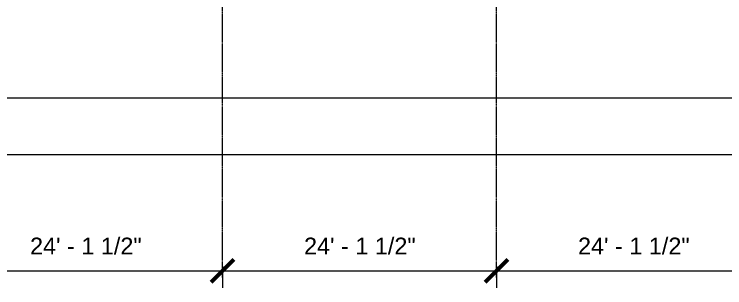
# Model space of a CAD drawing. Header units: inches. Extents: x 21753 to 28474, y -23238 to -20311.
# Drawn here: x 24603 to 25354, y -23093 to -22804 of the extents above; entities that cross this region are included whole.
import ezdxf

# ---------------------------------------------------------------- set-up
doc = ezdxf.new("R2010")
doc.units = ezdxf.units.IN
doc.header["$MEASUREMENT"] = 0
doc.linetypes.add('Grid Line 1_2_', pattern=[0.875, 0.5, -0.125, 0.125, -0.125])
for name, color, linetype, lineweight in [('A-ANNO-DIMS', 211, 'Continuous', 9), ('A-ANNO-DIMS-192', 211, 'Continuous', 9), ('Conc', 7, 'Continuous', 9), ('S-GRID', 1, 'Continuous', 9)]:
    doc.layers.add(name, color=color, linetype=linetype, lineweight=lineweight)
doc.styles.add('Arial_1', font='arial.ttf', dxfattribs={"height": 17.703593})
doc.dimstyles.new('Linear_-_3_32__Arial', dxfattribs={"dimscale": 12, "dimtxt": 18, "dimasz": 2, "dimexe": 1.5, "dimexo": 1, "dimgap": 1, "dimtad": 1, "dimrnd": 0.25, "dimzin": 1, "dimdsep": 46, "dimlunit": 4, "dimtxsty": 'Arial_1', "dimblk1": 'OBLIQUE', "dimblk2": 'OBLIQUE', "dimsah": 1, "dimcen": 0.09, "dimdle": 1.5, "dimazin": 0, "dimtfac": 1, "dimtdec": 4, "dimtix": 1, "dimtmove": 0, "dimatfit": 3, "dimfxl": 1, "dimtvp": 1, "dimtfill": 1, "dimfrac": 2, "dimtolj": 1, "dimtzin": 0, "dimarcsym": 2})

# ---------------------------------------------------------------- blocks, each defined once
blk = doc.blocks.new('DIMBLOCK42-First Floor Plan')
at = {"layer": 'A-ANNO-DIMS-192', "lineweight": 50}
for p, q in [((24533.39, -23074.53), (24545.39, -23062.53)), ((24822.89, -23074.53), (24834.89, -23062.53)), ((24533.39, -23074.53), (24521.39, -23086.53)), ((24822.89, -23074.53), (24810.89, -23086.53))]:
    blk.add_line(p, q, dxfattribs=at)
at = {"layer": 'A-ANNO-DIMS-192'}
for p, q in [((24533.39, -23069.56), (24533.39, -23092.53)), ((24533.39, -23074.53), (24533.39, -23069.56)), ((24822.89, -23069.56), (24822.89, -23092.53)), ((24822.89, -23074.53), (24822.89, -23069.56)), ((24533.39, -23074.53), (24822.89, -23074.53))]:
    blk.add_line(p, q, dxfattribs=at)
at = {"layer": 'A-ANNO-DIMS-192', "color": 0, "insert": (24619.43, -23039.56), "char_height": 17.7036, "width": 140.8985, "attachment_point": 1, "line_spacing_factor": 0.938532, "style": 'Arial_1', "bg_fill": 3, "box_fill_scale": 1.25, "bg_fill_color": 0, "bg_fill_transparency": 0}
blk.add_mtext('24\' - 1 1/2"', dxfattribs=at)
blk = doc.blocks.new('_Oblique')
at = {"color": 0, "linetype": 'ByBlock', "lineweight": -2}
blk.add_line((-0.5, -0.5), (0.5, 0.5), dxfattribs=at)
blk = doc.blocks.new('DIMBLOCK43-First Floor Plan')
at = {"layer": 'A-ANNO-DIMS-192', "lineweight": 50}
for p, q in [((24822.89, -23074.53), (24834.89, -23062.53)), ((25112.39, -23074.53), (25124.39, -23062.53)), ((24822.89, -23074.53), (24810.89, -23086.53)), ((25112.39, -23074.53), (25100.39, -23086.53))]:
    blk.add_line(p, q, dxfattribs=at)
at = {"layer": 'A-ANNO-DIMS-192'}
for p, q in [((24822.89, -23069.56), (24822.89, -23092.53)), ((24822.89, -23074.53), (24822.89, -23069.56)), ((25112.39, -23069.56), (25112.39, -23092.53)), ((25112.39, -23074.53), (25112.39, -23069.56)), ((24822.89, -23074.53), (25112.39, -23074.53))]:
    blk.add_line(p, q, dxfattribs=at)
at = {"layer": 'A-ANNO-DIMS-192', "color": 0, "insert": (24908.93, -23039.56), "char_height": 17.7036, "width": 140.8985, "attachment_point": 1, "line_spacing_factor": 0.938532, "style": 'Arial_1', "bg_fill": 3, "box_fill_scale": 1.25, "bg_fill_color": 0, "bg_fill_transparency": 0}
blk.add_mtext('24\' - 1 1/2"', dxfattribs=at)
blk = doc.blocks.new('DIMBLOCK44-First Floor Plan')
at = {"layer": 'A-ANNO-DIMS-192', "lineweight": 50}
for p, q in [((25112.39, -23074.53), (25124.39, -23062.53)), ((25401.89, -23074.53), (25413.89, -23062.53)), ((25112.39, -23074.53), (25100.39, -23086.53)), ((25401.89, -23074.53), (25389.89, -23086.53))]:
    blk.add_line(p, q, dxfattribs=at)
at = {"layer": 'A-ANNO-DIMS-192'}
for p, q in [((25112.39, -23069.56), (25112.39, -23092.53)), ((25112.39, -23074.53), (25112.39, -23069.56)), ((25401.89, -23069.56), (25401.89, -23092.53)), ((25401.89, -23074.53), (25401.89, -23069.56)), ((25112.39, -23074.53), (25401.89, -23074.53))]:
    blk.add_line(p, q, dxfattribs=at)
at = {"layer": 'A-ANNO-DIMS-192', "color": 0, "insert": (25198.43, -23039.56), "char_height": 17.7036, "width": 140.8985, "attachment_point": 1, "line_spacing_factor": 0.938532, "style": 'Arial_1', "bg_fill": 3, "box_fill_scale": 1.25, "bg_fill_color": 0, "bg_fill_transparency": 0}
blk.add_mtext('24\' - 1 1/2"', dxfattribs=at)

msp = doc.modelspace()

# ---------------------------------------------------------------- linework, layer by layer
at = {"layer": 'Conc'}
for p, q in [((24292.265, -22892.067), (25981.015, -22892.067)), ((26159.494, -22952.067), (23703.903, -22952.067))]:
    msp.add_line(p, q, dxfattribs=at)
at = {"layer": 'S-GRID', "linetype": 'Grid Line 1_2_'}
for p, q in [((24822.89, -23081.576), (24822.89, -20779.921)), ((25112.39, -23081.576), (25112.39, -20779.921))]:
    msp.add_line(p, q, dxfattribs=at)

# ---------------------------------------------------------------- next in the draw order: dimensions: what is measured, and where the dimension line sits
at = {"layer": 'A-ANNO-DIMS'}
dim = msp.add_linear_dim(base=(24822.89, -23074.529), p1=(24533.39, -23057.559), p2=(24822.89, -23057.559), dimstyle='Linear_-_3_32__Arial', override={"dimpost": '<>', "dimfxl": 289.5}, dxfattribs=at)
dim.commit()
dim.dimension.update_dxf_attribs({"geometry": 'DIMBLOCK42-First Floor Plan', "text_midpoint": (24678.14, -23053.376)})

# ---------------------------------------------------------------- next in the draw order: dimensions: what is measured, and where the dimension line sits
dim = msp.add_linear_dim(base=(25112.39, -23074.529), p1=(24822.89, -23057.559), p2=(25112.39, -23057.559), dimstyle='Linear_-_3_32__Arial', override={"dimpost": '<>', "dimfxl": 289.5}, dxfattribs=at)
dim.commit()
dim.dimension.update_dxf_attribs({"geometry": 'DIMBLOCK43-First Floor Plan', "text_midpoint": (24967.64, -23053.376)})

# ---------------------------------------------------------------- next in the draw order: dimensions: what is measured, and where the dimension line sits
dim = msp.add_linear_dim(base=(25401.89, -23074.529), p1=(25112.39, -23057.559), p2=(25401.89, -23057.559), dimstyle='Linear_-_3_32__Arial', override={"dimpost": '<>', "dimfxl": 289.5}, dxfattribs=at)
dim.commit()
dim.dimension.update_dxf_attribs({"geometry": 'DIMBLOCK44-First Floor Plan', "text_midpoint": (25257.14, -23053.376)})

doc.saveas('drawing.dxf')
